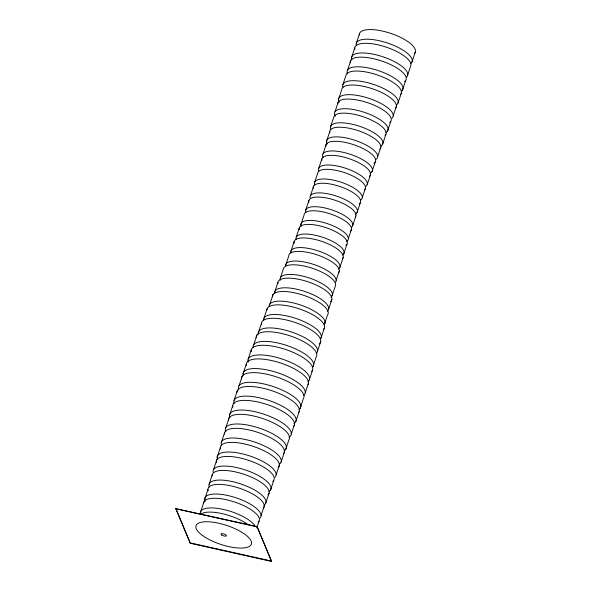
<?xml version="1.0" encoding="UTF-8"?>
<svg xmlns="http://www.w3.org/2000/svg" width="591" height="591" viewBox="0 0 591 591"><rect width="100%" height="100%" fill="white"/><g stroke="black" fill="none" stroke-linecap="round" stroke-linejoin="round"><path stroke-width="0.89" d="M175.741 508.696L257.159 526.544L271.594 561.45L190.287 543.269L175.741 508.696L257.048 526.877L271.594 561.45M234.058 400.462L237.272 390.814M239.037 385.738L242.251 376.09M243.064 373.763L246.27 364.115M229.515 415.318L232.721 405.67M248.198 359.099L251.411 349.451M225.91 427.463L229.123 417.815M253.775 344.605L256.982 334.957M221.381 442.312L224.587 432.664M258.311 332.733L261.517 323.085M217.148 457.22L220.354 447.572M213.587 469.476L216.801 459.828M263.955 318.298L267.169 308.642M209.096 484.28L212.302 474.632M351.542 57.593L354.755 47.945M356.432 42.944L359.638 33.295M204.737 499.1L207.951 489.451M190.287 543.269L175.852 508.356M200.822 511.311L204.028 501.663M347.685 69.827L350.899 60.179M269.91 304.018L273.116 294.37M342.92 84.513L346.134 74.865A29.062 9.892 18.4 0 1 378.964 75.537A29.062 9.892 18.4 0 1 400.499 94.597M338.54 99.303L341.746 89.655A28.634 9.744 18.4 0 1 372.426 88.79A28.634 9.744 18.4 0 1 395.822 107.85M274.689 292.072L277.903 282.424M335.031 111.714L338.244 102.066M330.657 126.489L333.871 116.833A27.452 9.345 18.4 0 1 365.164 117.461A27.452 9.345 18.4 0 1 385.029 135.605M280.437 277.763L283.65 268.115A27.378 9.316 18.4 0 1 313.57 268.698A27.378 9.316 18.4 0 1 335.289 286.17L332.076 295.818M326.55 141.301L329.756 131.653M323.041 153.83L326.254 144.182M290.883 251.374L294.089 241.726M318.667 168.538L321.873 158.89M296.268 237.028L299.474 227.372M314.382 183.24L317.589 173.591A25.11 8.547 18.4 0 1 344.959 172.779A25.11 8.547 18.4 0 1 364.654 189.77M300.841 224.765L304.055 215.117A24.881 8.466 18.4 0 1 330.894 214.105A24.881 8.466 18.4 0 1 350.766 230.963M305.65 210.241L308.864 200.593M310.452 195.717L313.666 186.069M348.358 238.55L351.571 228.902M352.716 225.503L355.93 215.855M357.09 212.457L360.296 202.809M362.327 197.364L365.541 187.716M343.763 253.857L346.976 244.209M367.218 184.503L370.424 174.855M339.98 267.073L343.186 257.425M372.012 171.641L375.219 161.993M336.161 280.237L339.374 270.589M377.679 156.6L380.885 146.952M382.739 143.849L385.945 134.201M387.533 131.054L390.747 121.406M328.655 309.078L331.861 299.43M393.2 115.895L396.406 106.247M397.987 103.122L401.193 93.474M256.863 527.711L259.006 521.277M402.39 90.238L405.603 80.59M261.045 515.574L264.258 505.926M407.709 74.902L410.915 65.254A29.439 10.017 18.4 0 0 382.333 45.958A29.439 10.017 18.4 0 0 354.822 49.334M411.993 61.981L415.2 52.333M265.869 502.823L269.075 493.175M321.046 337.993L324.26 328.345M270.538 490.065L273.751 480.409M276.152 474.75L279.366 465.095M317.522 351.12L320.736 341.472M281.094 462.088L284.301 452.44M285.726 449.367L288.94 439.719A31.958 10.874 18.4 0 0 261.148 418.022A31.958 10.874 18.4 0 0 228.569 420.622M291.297 433.949L294.51 424.301M309.292 379.895L312.506 370.247M300.117 408.388L303.323 398.74A32.712 11.133 18.4 0 0 275.332 376.533A32.712 11.133 18.4 0 0 241.586 378.927M305.266 392.801L308.472 383.153M295.921 421.235L299.135 411.587M190.398 542.93L271.705 561.118M356.373 45.662A29.373 9.995 18.4 0 1 387.186 42.914A29.373 9.995 18.4 0 1 410.693 63.599M359.387 35.046A29.373 9.995 18.4 0 1 390.695 33.369A29.373 9.995 18.4 0 1 414.454 53.456M351.822 59.728A29.439 10.017 18.4 0 1 381.875 56.441A29.439 10.017 18.4 0 1 406.401 77.222M347.449 73.838A29.336 9.988 18.4 0 1 377.479 70.322A29.336 9.988 18.4 0 1 401.363 91.25M350.264 62.712A29.336 9.988 18.4 0 1 382.51 61.287A29.336 9.988 18.4 0 1 404.576 81.602M342.95 87.224A29.062 9.892 18.4 0 1 373.963 84.557A29.062 9.892 18.4 0 1 396.14 105.198M339.219 102.154A28.634 9.744 18.4 0 1 366.841 97.678A28.634 9.744 18.4 0 1 392.018 118.185M335.311 116.346A28.087 9.559 18.4 0 1 363.295 111.987A28.087 9.559 18.4 0 1 385.96 132.473M337.69 103.639A28.087 9.559 18.4 0 1 369.405 103.322A28.087 9.559 18.4 0 1 389.801 122.396M330.768 129.074A27.452 9.345 18.4 0 1 359.697 126.319A27.452 9.345 18.4 0 1 381.077 145.844M327.266 143.99A26.78 9.116 18.4 0 1 354.378 140.104A26.78 9.116 18.4 0 1 375.507 159.6M329.896 132.945A26.78 9.116 18.4 0 1 357.592 130.456A26.78 9.116 18.4 0 1 379.865 149.117M323.063 157.472A26.13 8.895 18.4 0 1 350.722 154.428A26.13 8.895 18.4 0 1 369.936 173.34M325.84 146.487A26.13 8.895 18.4 0 1 354.474 144.965A26.13 8.895 18.4 0 1 374.014 163.205M318.845 170.969A25.553 8.695 18.4 0 1 345.44 168.184A25.553 8.695 18.4 0 1 365.74 186.387M321.814 160.457A25.553 8.695 18.4 0 1 348.653 158.536A25.553 8.695 18.4 0 1 369.626 176.177M314.7 184.887A25.11 8.547 18.4 0 1 341.229 182.257A25.11 8.547 18.4 0 1 360.399 200.223M310.142 197.933A24.829 8.451 18.4 0 1 338.059 196.626A24.829 8.451 18.4 0 1 355.184 214.105M313.348 188.285A24.829 8.451 18.4 0 1 340.246 186.623A24.829 8.451 18.4 0 1 359.195 203.976M305.902 212.612A24.748 8.422 18.4 0 1 331.322 209.709A24.748 8.422 18.4 0 1 351.364 227.358M308.849 202.129A24.748 8.422 18.4 0 1 334.528 200.061A24.748 8.422 18.4 0 1 355.198 217.156M301.211 226.412A24.881 8.466 18.4 0 1 327.163 223.583A24.881 8.466 18.4 0 1 346.555 241.416M296.025 239.303A25.228 8.592 18.4 0 1 323.048 237.397A25.228 8.592 18.4 0 1 342.691 255.061M299.231 229.648A25.228 8.592 18.4 0 1 326.254 227.749A25.228 8.592 18.4 0 1 345.905 245.413M290.92 252.992A25.79 8.776 18.4 0 1 318.423 250.968A25.79 8.776 18.4 0 1 338.643 269.031M294.126 243.344A25.79 8.776 18.4 0 1 320.566 240.973A25.79 8.776 18.4 0 1 342.477 258.799M335.385 282.461A26.514 9.028 18.4 0 0 313.821 264.487A26.514 9.028 18.4 0 0 285.527 265.78L288.733 256.132A26.514 9.028 18.4 0 1 317.035 254.839A26.514 9.028 18.4 0 1 338.591 272.813M280.26 280.26A27.378 9.316 18.4 0 1 309.233 277.962A27.378 9.316 18.4 0 1 330.975 297.147M274.689 293.395A28.316 9.641 18.4 0 1 305.222 291.599A28.316 9.641 18.4 0 1 327.274 311.258M277.896 283.746A28.316 9.641 18.4 0 1 308.436 281.951A28.316 9.641 18.4 0 1 330.48 301.609M269.134 306.507A29.284 9.966 18.4 0 1 300.043 304.838A29.284 9.966 18.4 0 1 324.267 324.703L327.48 315.055A29.284 9.966 18.4 0 0 303.249 295.19A29.284 9.966 18.4 0 0 272.348 296.852M263.689 320.329A30.207 10.283 18.4 0 1 295.744 318.386A30.207 10.283 18.4 0 1 320.256 339.138M266.866 309.965A30.207 10.283 18.4 0 1 299.896 309.056A30.207 10.283 18.4 0 1 323.469 329.49M258.356 334.196A31.05 10.572 18.4 0 1 291.452 331.965A31.05 10.572 18.4 0 1 316.104 353.551M261.562 324.54A31.05 10.572 18.4 0 1 294.665 322.317A31.05 10.572 18.4 0 1 319.31 343.903M253.037 347.338A31.751 10.808 18.4 0 1 286.17 345.27A31.751 10.808 18.4 0 1 312.89 366.819L316.096 357.163A31.751 10.808 18.4 0 0 289.376 335.622A31.751 10.808 18.4 0 0 256.243 337.683M248.183 362.091A32.276 10.985 18.4 0 1 281.848 358.951A32.276 10.985 18.4 0 1 307.904 381.69M251.197 351.645A32.276 10.985 18.4 0 1 285.047 349.296A32.276 10.985 18.4 0 1 311.708 371.488M243.152 375.307A32.601 11.096 18.4 0 1 277.497 372.699A32.601 11.096 18.4 0 1 303.863 395.379M246.366 365.659A32.601 11.096 18.4 0 1 278.679 362.401A32.601 11.096 18.4 0 1 308.037 384.534M238.705 389.89A32.712 11.133 18.4 0 1 272.532 386.315A32.712 11.133 18.4 0 1 298.994 409.533M234.139 403.52A32.631 11.103 18.4 0 1 268.757 400.395A32.631 11.103 18.4 0 1 293.89 423.584M237.043 392.261A32.631 11.103 18.4 0 1 271.963 390.747A32.631 11.103 18.4 0 1 298.374 412.865M229.929 417.697A32.365 11.015 18.4 0 1 263.941 414.202A32.365 11.015 18.4 0 1 288.918 437.362M232.869 407.214A32.365 11.015 18.4 0 1 265.551 404.03A32.365 11.015 18.4 0 1 293.734 426.318M225.865 431.895A31.958 10.874 18.4 0 1 258.939 427.987A31.958 10.874 18.4 0 1 283.968 450.992M221.551 445.289A31.456 10.704 18.4 0 1 254.507 442.002A31.456 10.704 18.4 0 1 279.225 464.393M224.417 434.075A31.456 10.704 18.4 0 1 257.713 432.353A31.456 10.704 18.4 0 1 283.621 453.689M217.614 459.51A30.902 10.52 18.4 0 1 248.131 455.417A30.902 10.52 18.4 0 1 275.014 477.262M220.539 449.064A30.902 10.52 18.4 0 1 252.313 446.072A30.902 10.52 18.4 0 1 278.221 467.614M213.159 472.172A30.355 10.335 18.4 0 1 246.558 470.384A30.355 10.335 18.4 0 1 268.927 491.631M216.365 462.517A30.355 10.335 18.4 0 1 248.826 460.411A30.355 10.335 18.4 0 1 272.798 481.51M209.347 487.132A29.868 10.165 18.4 0 1 240.242 483.756A29.868 10.165 18.4 0 1 264.184 505.046M212.184 475.984A29.868 10.165 18.4 0 1 244.379 474.418A29.868 10.165 18.4 0 1 267.989 494.911M205.254 501.301A29.484 10.032 18.4 0 1 233.97 497.149A29.484 10.032 18.4 0 1 260.047 517.997M208.172 490.892A29.484 10.032 18.4 0 1 238.107 487.789A29.484 10.032 18.4 0 1 263.254 508.349M200.489 513.934A29.24 9.951 18.4 0 1 222.312 509.198A29.24 9.951 18.4 0 1 254.558 525.192M203.6 503.347A29.24 9.951 18.4 0 1 235.809 502.416A29.24 9.951 18.4 0 1 258.134 522.348M200.748 514.126A29.151 9.921 18.4 0 1 248.213 524.734M221.98 535.165A2.822 0.96 18.4 0 0 226.368 535.852A2.822 0.96 18.4 0 0 222.814 533.695A2.822 0.96 18.4 0 0 221.98 535.165M202.44 535.424A29.151 9.921 18.4 0 0 249.904 546.04A29.151 9.921 18.4 0 0 218.825 523.249A29.151 9.921 18.4 0 0 202.44 535.424"/></g></svg>
